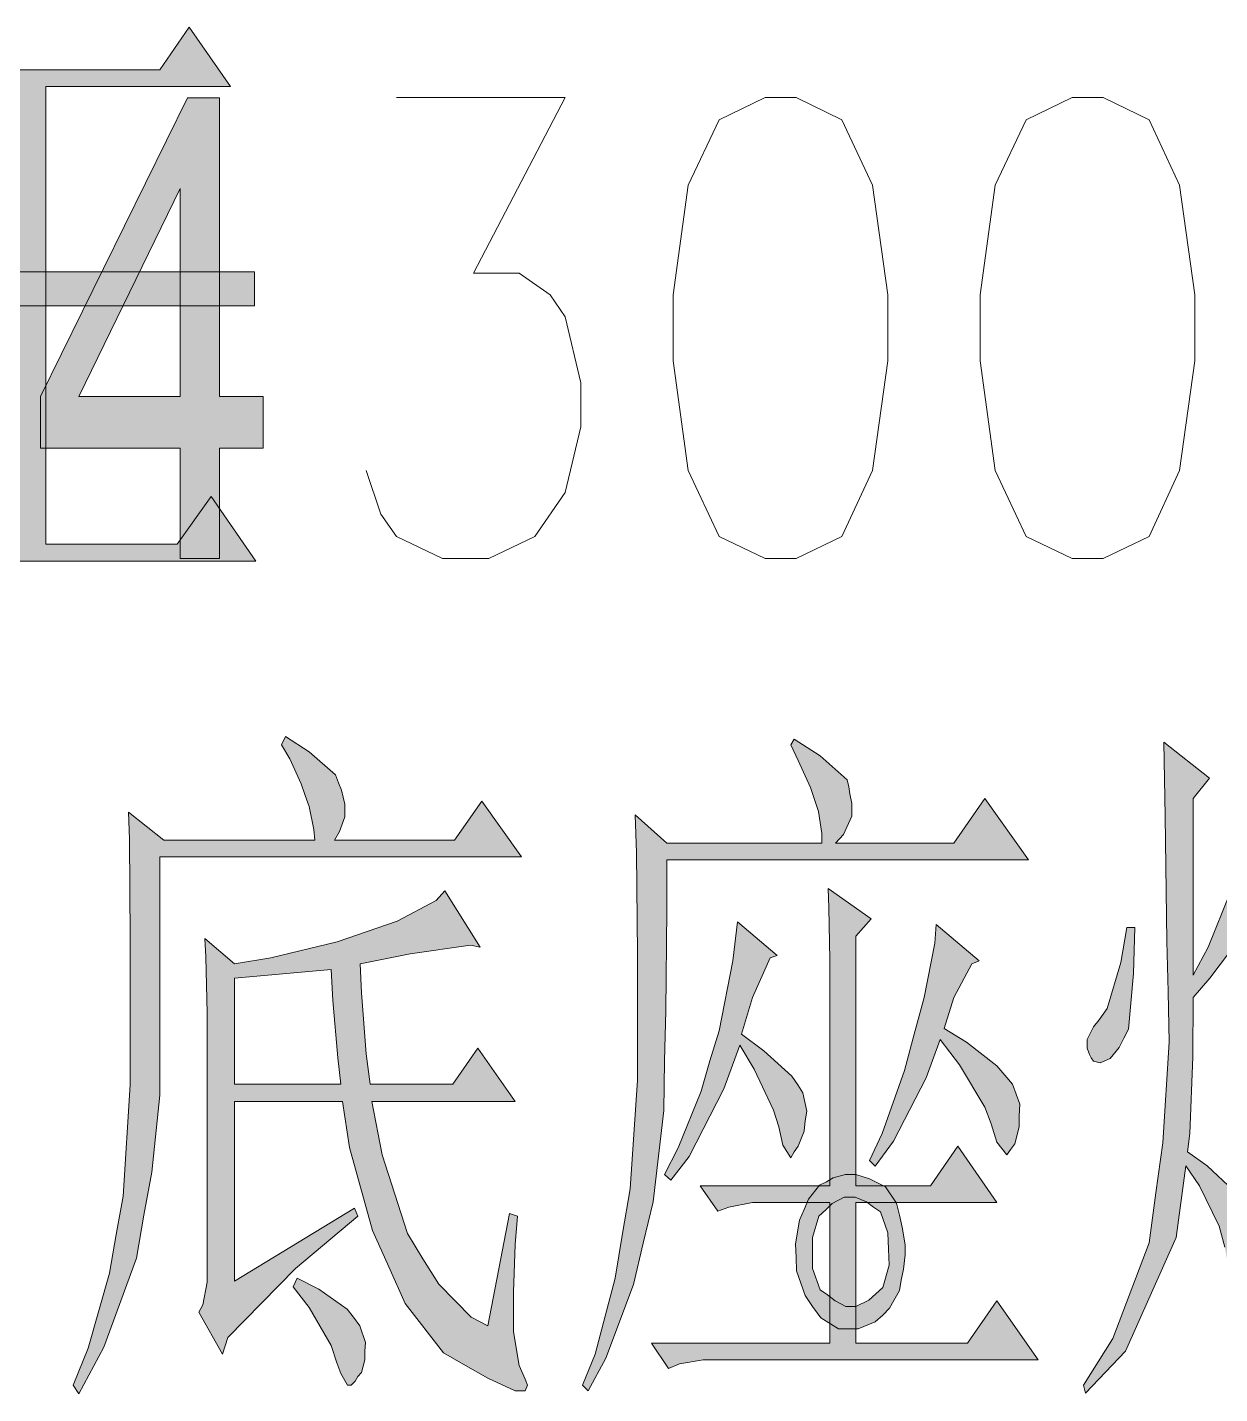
# Model space of a CAD drawing. Header units: millimetres. Extents: x 0 to 414, y 0 to 292.
# Drawn here: x 111.24 to 118.57, y 111.2 to 119.59 of the extents above; entities that cross this region are included whole.
import ezdxf

# ---------------------------------------------------------------- set-up
doc = ezdxf.new("R2010")
doc.units = ezdxf.units.MM

msp = doc.modelspace()

# ---------------------------------------------------------------- hatches: boundary and pattern name
h = msp.add_hatch(color=0)
h.dxf.hatch_style = 2
h.paths.add_polyline_path([(110.052556, 119.330611), (112.059861, 119.330611), (112.239778, 119.591667), (112.493778, 119.228306), (111.357833, 119.228306), (111.357833, 116.416667), (112.165694, 116.416667), (112.373833, 116.709472), (112.649, 116.310833), (110.281861, 116.310833), (110.20425, 116.310833), (110.059611, 116.286139), (109.992583, 116.261444), (109.883222, 116.416667), (111.177917, 116.416667), (111.177917, 119.228306), (110.451194, 119.228306), (110.373583, 119.228306), (110.228944, 119.203611), (110.161917, 119.175389)])
h = msp.add_hatch(color=0)
h.paths.add_polyline_path([(112.183333, 116.328472), (112.183333, 117.005806), (111.326083, 117.005806), (111.326083, 117.323306), (112.229194, 119.15775), (112.42675, 119.15775), (112.42675, 117.323306), (112.694861, 117.323306), (112.694861, 117.005806), (112.42675, 117.005806), (112.42675, 116.328472)])
h.paths.add_polyline_path([(112.183333, 117.323306), (112.183333, 118.600361), (111.562444, 117.323306)])
h = msp.add_hatch(color=0)
h.dxf.hatch_style = 2
h.paths.add_polyline_path([(110.348889, 118.088833), (112.641944, 118.088833), (112.641944, 117.880694), (110.348889, 117.880694)])
h = msp.add_hatch(color=0)
h.dxf.hatch_style = 2
h.paths.add_polyline_path([(111.865833, 114.769194), (112.084556, 114.596333), (113.012361, 114.596333), (113.005306, 114.663361), (112.977083, 114.804472), (112.952389, 114.8715), (112.927694, 114.942056), (112.857139, 115.097278), (112.80775, 115.181944), (112.832444, 115.234861), (112.977083, 115.139611), (113.139361, 114.9985), (113.157, 114.949111), (113.174639, 114.90325), (113.195806, 114.818583), (113.195806, 114.786833), (113.195806, 114.740972), (113.164056, 114.64925), (113.132306, 114.596333), (113.869611, 114.596333), (114.038944, 114.836222), (114.282361, 114.494028), (112.059861, 114.494028), (112.059861, 114.07775), (112.059861, 113.453333), (112.059861, 113.241667), (112.059861, 113.03), (112.010472, 112.557278), (111.961083, 112.292694), (111.915222, 112.028111), (111.714139, 111.481306), (111.562444, 111.195556), (111.527167, 111.248472), (111.618889, 111.47425), (111.749417, 111.936389), (111.79175, 112.17275), (111.834083, 112.409111), (111.876417, 113.0935), (111.876417, 113.545056), (111.876417, 113.993083), (111.872889, 114.603389)])
h = msp.add_hatch(color=0)
h.dxf.hatch_style = 2
h.paths.add_polyline_path([(114.656306, 111.248472), (114.733917, 111.438972), (114.857389, 111.904639), (114.90325, 112.179806), (114.949111, 112.454972), (114.994972, 113.121722), (114.994972, 113.509778), (114.994972, 113.897833), (114.987917, 114.518722), (114.980861, 114.751556), (115.174889, 114.578694), (116.127389, 114.578694), (116.127389, 114.638667), (116.106222, 114.772722), (116.081528, 114.846806), (116.056833, 114.920889), (115.98275, 115.086694), (115.936889, 115.181944), (115.958056, 115.217222), (116.116806, 115.114917), (116.282611, 114.96675), (116.293194, 114.924417), (116.30025, 114.882083), (116.310833, 114.822111), (116.310833, 114.804472), (116.310833, 114.7445), (116.261444, 114.631611), (116.212056, 114.578694), (116.938778, 114.578694), (117.129278, 114.853861), (117.397389, 114.476389), (115.174889, 114.476389), (115.174889, 114.165944), (115.167833, 113.548583), (115.160778, 113.241667), (115.15725, 112.93475), (115.090222, 112.373833), (115.03025, 112.119833), (114.970278, 111.865833), (114.800944, 111.414278), (114.691583, 111.213194)])
h = msp.add_hatch(color=0)
h.dxf.hatch_style = 2
h.paths.add_polyline_path([(118.229944, 115.199583), (118.508639, 114.977333), (118.409861, 114.853861), (118.409861, 113.767306), (118.501583, 113.940167), (118.639167, 114.278833), (118.688556, 114.441111), (118.893167, 114.201222), (118.783806, 114.130667), (118.702667, 114.000139), (118.512167, 113.749667), (118.409861, 113.629722), (118.406333, 113.266361), (118.388694, 112.793639), (118.374583, 112.68075), (118.494528, 112.596083), (118.656806, 112.444389), (118.695611, 112.380889), (118.734417, 112.313861), (118.773222, 112.197444), (118.773222, 112.148056), (118.773222, 112.112778), (118.755583, 112.035167), (118.737944, 111.992833), (118.720306, 111.946972), (118.695611, 111.904639), (118.663861, 111.904639), (118.621528, 111.999889), (118.603889, 112.095139), (118.568611, 112.225667), (118.448667, 112.472611), (118.364, 112.596083), (118.304028, 112.155111), (117.993583, 111.456611), (117.746639, 111.199083), (117.736056, 111.248472), (117.915972, 111.534222), (118.138222, 112.123361), (118.180556, 112.430278), (118.222889, 112.737194), (118.261694, 113.354556), (118.254639, 113.665), (118.247583, 113.975444), (118.237, 114.7445)])
h = msp.add_hatch(color=0)
h.paths.add_polyline_path([(112.349139, 113.301639), (112.349139, 113.534472), (112.342083, 113.880194), (112.335028, 113.993083), (112.518472, 113.837861), (112.740722, 113.873139), (113.149944, 113.971917), (113.333389, 114.035417), (113.516833, 114.098917), (113.756722, 114.225917), (113.809639, 114.285889), (114.028361, 113.940167), (113.968389, 113.95075), (113.597972, 113.897833), (113.291056, 113.837861), (113.298111, 113.657944), (113.326333, 113.284), (113.351028, 113.097028), (113.859028, 113.097028), (114.01425, 113.319278), (114.243556, 112.991194), (113.361611, 112.991194), (113.425111, 112.663111), (113.580333, 112.179806), (113.675583, 112.024583), (113.774361, 111.869361), (113.971917, 111.66475), (114.074222, 111.611833), (114.208278, 112.303278), (114.257667, 112.285639), (114.243556, 112.112778), (114.232972, 111.819972), (114.232972, 111.6965), (114.232972, 111.576556), (114.26825, 111.368417), (114.303528, 111.28375), (114.317639, 111.248472), (114.303528, 111.213194), (114.282361, 111.213194), (114.243556, 111.213194), (114.074222, 111.290806), (113.936639, 111.368417), (113.802583, 111.446028), (113.566222, 111.749417), (113.467444, 111.975194), (113.365139, 112.197444), (113.224028, 112.708972), (113.181694, 112.991194), (112.518472, 112.991194), (112.518472, 111.887), (113.255778, 112.335028), (113.276944, 112.285639), (112.892417, 111.964611), (112.476139, 111.541278), (112.444389, 111.438972), (112.29975, 111.6965), (112.324444, 111.742361), (112.349139, 111.879944), (112.349139, 111.975194)])
h.paths.add_polyline_path([(112.518472, 113.749667), (112.518472, 113.097028), (113.171111, 113.097028), (113.153472, 113.259306), (113.121722, 113.612083), (113.111139, 113.802583)])
h = msp.add_hatch(color=0)
h.dxf.hatch_style = 2
h.paths.add_polyline_path([(116.176778, 112.472611), (116.176778, 113.661472), (116.176778, 113.862556), (116.169722, 114.180056), (116.166194, 114.3), (116.430778, 114.113028), (116.335528, 114.007194), (116.335528, 112.472611), (116.794139, 112.472611), (116.963472, 112.716028), (117.203361, 112.370306), (116.335528, 112.370306), (116.335528, 111.506), (117.023444, 111.506), (117.203361, 111.767056), (117.457361, 111.403694), (115.47475, 111.403694), (115.397139, 111.403694), (115.2525, 111.379), (115.185472, 111.350778), (115.079639, 111.506), (116.176778, 111.506), (116.176778, 112.370306), (115.778139, 112.370306), (115.700528, 112.370306), (115.555889, 112.342083), (115.488861, 112.317389), (115.3795, 112.472611)])
h = msp.add_hatch(color=0)
h.dxf.hatch_style = 2
h.paths.add_polyline_path([(115.608806, 114.095389), (115.852222, 113.88725), (115.809889, 113.873139), (115.700528, 113.629722), (115.6335, 113.403944), (115.771083, 113.301639), (115.943944, 113.146417), (115.979222, 113.0935), (116.010972, 113.044111), (116.035667, 112.931222), (116.025083, 112.87125), (116.018028, 112.80775), (115.98275, 112.716028), (115.958056, 112.68075), (115.936889, 112.645472), (115.8875, 112.723083), (115.862806, 112.835972), (115.831056, 112.938278), (115.711111, 113.18875), (115.622917, 113.336917), (115.524139, 113.068806), (115.312472, 112.652528), (115.199583, 112.507889), (115.160778, 112.543167), (115.245444, 112.705444), (115.386556, 113.054694), (115.439472, 113.241667), (115.495917, 113.425111), (115.580583, 113.8555)])
h = msp.add_hatch(color=0)
h.dxf.hatch_style = 2
h.paths.add_polyline_path([(116.829417, 114.07775), (117.094, 113.8555), (117.048139, 113.837861), (116.938778, 113.629722), (116.878806, 113.439222), (117.016389, 113.354556), (117.203361, 113.209917), (117.25275, 113.153472), (117.298611, 113.097028), (117.344472, 112.973556), (117.340944, 112.903), (117.340944, 112.835972), (117.312722, 112.730139), (117.288028, 112.698389), (117.263333, 112.663111), (117.203361, 112.740722), (117.168083, 112.853611), (117.129278, 112.955917), (116.974056, 113.216972), (116.854111, 113.372194), (116.769444, 113.135833), (116.568361, 112.747778), (116.455472, 112.592556), (116.420194, 112.627833), (116.497806, 112.793639), (116.635389, 113.181694), (116.695361, 113.403944), (116.755333, 113.629722), (116.822361, 113.964861)])
h = msp.add_hatch(color=0)
h.dxf.hatch_style = 2
h.paths.add_polyline_path([(118.050028, 114.060111), (118.042972, 113.777889), (118.011222, 113.435694), (117.983, 113.37925), (117.954778, 113.322806), (117.898333, 113.255778), (117.866583, 113.241667), (117.838361, 113.227556), (117.796028, 113.238139), (117.781917, 113.259306), (117.771333, 113.280472), (117.757222, 113.319278), (117.757222, 113.336917), (117.757222, 113.372194), (117.796028, 113.449806), (117.831306, 113.492139), (117.880694, 113.562694), (117.965361, 113.844917), (118.000639, 114.060111)])
h = msp.add_hatch(color=0)
h.paths.add_polyline_path([(116.469583, 112.49025), (116.518972, 112.465556), (116.586, 112.366778), (116.603639, 112.292694), (116.621278, 112.218611), (116.638917, 112.10925), (116.638917, 112.0775), (116.638917, 112.049278), (116.628333, 111.961083), (116.614222, 111.894056), (116.603639, 111.830556), (116.543667, 111.721194), (116.501333, 111.678861), (116.455472, 111.636528), (116.349639, 111.594194), (116.289667, 111.594194), (116.229694, 111.594194), (116.120333, 111.661222), (116.070944, 111.731778), (116.025083, 111.798806), (115.972167, 111.9505), (115.968639, 112.031639), (115.965111, 112.116306), (115.989806, 112.260944), (116.018028, 112.327972), (116.04625, 112.391472), (116.113278, 112.476139), (116.155611, 112.497306), (116.197944, 112.522), (116.272028, 112.543167), (116.30025, 112.543167), (116.335528, 112.543167), (116.420194, 112.514944)])
h.paths.add_polyline_path([(116.459, 111.809389), (116.501333, 111.848194), (116.540139, 111.985778), (116.536611, 112.084556), (116.533083, 112.183333), (116.487222, 112.313861), (116.444889, 112.342083), (116.402556, 112.373833), (116.332, 112.402056), (116.30025, 112.402056), (116.264972, 112.402056), (116.190889, 112.36325), (116.152083, 112.324444), (116.10975, 112.285639), (116.070944, 112.155111), (116.070944, 112.059861), (116.070944, 111.964611), (116.116806, 111.834083), (116.162667, 111.802333), (116.208528, 111.767056), (116.275556, 111.731778), (116.30025, 111.731778), (116.335528, 111.731778), (116.416667, 111.770583)])
h = msp.add_hatch(color=0)
h.dxf.hatch_style = 2
h.paths.add_polyline_path([(112.903, 111.904639), (113.037056, 111.837611), (113.209917, 111.714139), (113.248722, 111.66475), (113.287528, 111.611833), (113.322806, 111.509528), (113.319278, 111.456611), (113.319278, 111.403694), (113.298111, 111.326083), (113.276944, 111.301389), (113.259306, 111.273167), (113.234611, 111.248472), (113.213444, 111.248472), (113.171111, 111.319028), (113.146417, 111.386056), (113.111139, 111.491889), (112.977083, 111.724722), (112.878306, 111.851722)])

# ---------------------------------------------------------------- linework, layer by layer
at = {"color": 0, "lineweight": 0}
for points in [[(110.052556, 119.330611), (112.059861, 119.330611), (112.239778, 119.591667), (112.493778, 119.228306), (111.357833, 119.228306), (111.357833, 116.416667), (112.165694, 116.416667), (112.373833, 116.709472), (112.649, 116.310833), (110.281861, 116.310833), (110.20425, 116.310833), (110.059611, 116.286139), (109.992583, 116.261444), (109.883222, 116.416667), (111.177917, 116.416667), (111.177917, 119.228306), (110.451194, 119.228306), (110.373583, 119.228306), (110.228944, 119.203611), (110.161917, 119.175389)], [(112.183333, 116.328472), (112.183333, 117.005806), (111.326083, 117.005806), (111.326083, 117.323306), (112.229194, 119.15775), (112.42675, 119.15775), (112.42675, 117.323306), (112.694861, 117.323306), (112.694861, 117.005806), (112.42675, 117.005806), (112.42675, 116.328472)], [(115.778139, 119.161278), (115.495917, 119.023694), (115.305417, 118.621528), (115.213694, 117.947722), (115.213694, 117.542028), (115.305417, 116.868222), (115.495917, 116.462528), (115.778139, 116.328472), (115.968639, 116.328472), (116.250861, 116.462528), (116.437833, 116.868222), (116.533083, 117.542028), (116.533083, 117.947722), (116.437833, 118.621528), (116.250861, 119.023694), (115.968639, 119.161278)], [(117.6655, 119.161278), (117.383278, 119.023694), (117.192778, 118.621528), (117.101056, 117.947722), (117.101056, 117.542028), (117.192778, 116.868222), (117.383278, 116.462528), (117.6655, 116.328472), (117.856, 116.328472), (118.138222, 116.462528), (118.325194, 116.868222), (118.420444, 117.542028), (118.420444, 117.947722), (118.325194, 118.621528), (118.138222, 119.023694), (117.856, 119.161278)], [(112.183333, 117.323306), (112.183333, 118.600361), (111.562444, 117.323306)], [(110.348889, 118.088833), (112.641944, 118.088833), (112.641944, 117.880694), (110.348889, 117.880694)], [(111.865833, 114.769194), (112.084556, 114.596333), (113.012361, 114.596333), (113.005306, 114.663361), (112.977083, 114.804472), (112.952389, 114.8715), (112.927694, 114.942056), (112.857139, 115.097278), (112.80775, 115.181944), (112.832444, 115.234861), (112.977083, 115.139611), (113.139361, 114.9985), (113.157, 114.949111), (113.174639, 114.90325), (113.195806, 114.818583), (113.195806, 114.786833), (113.195806, 114.740972), (113.164056, 114.64925), (113.132306, 114.596333), (113.869611, 114.596333), (114.038944, 114.836222), (114.282361, 114.494028), (112.059861, 114.494028), (112.059861, 114.07775), (112.059861, 113.453333), (112.059861, 113.241667), (112.059861, 113.03), (112.010472, 112.557278), (111.961083, 112.292694), (111.915222, 112.028111), (111.714139, 111.481306), (111.562444, 111.195556), (111.527167, 111.248472), (111.618889, 111.47425), (111.749417, 111.936389), (111.79175, 112.17275), (111.834083, 112.409111), (111.876417, 113.0935), (111.876417, 113.545056), (111.876417, 113.993083), (111.872889, 114.603389)], [(114.656306, 111.248472), (114.733917, 111.438972), (114.857389, 111.904639), (114.90325, 112.179806), (114.949111, 112.454972), (114.994972, 113.121722), (114.994972, 113.509778), (114.994972, 113.897833), (114.987917, 114.518722), (114.980861, 114.751556), (115.174889, 114.578694), (116.127389, 114.578694), (116.127389, 114.638667), (116.106222, 114.772722), (116.081528, 114.846806), (116.056833, 114.920889), (115.98275, 115.086694), (115.936889, 115.181944), (115.958056, 115.217222), (116.116806, 115.114917), (116.282611, 114.96675), (116.293194, 114.924417), (116.30025, 114.882083), (116.310833, 114.822111), (116.310833, 114.804472), (116.310833, 114.7445), (116.261444, 114.631611), (116.212056, 114.578694), (116.938778, 114.578694), (117.129278, 114.853861), (117.397389, 114.476389), (115.174889, 114.476389), (115.174889, 114.165944), (115.167833, 113.548583), (115.160778, 113.241667), (115.15725, 112.93475), (115.090222, 112.373833), (115.03025, 112.119833), (114.970278, 111.865833), (114.800944, 111.414278), (114.691583, 111.213194)], [(112.349139, 113.301639), (112.349139, 113.534472), (112.342083, 113.880194), (112.335028, 113.993083), (112.518472, 113.837861), (112.740722, 113.873139), (113.149944, 113.971917), (113.333389, 114.035417), (113.516833, 114.098917), (113.756722, 114.225917), (113.809639, 114.285889), (114.028361, 113.940167), (113.968389, 113.95075), (113.597972, 113.897833), (113.291056, 113.837861), (113.298111, 113.657944), (113.326333, 113.284), (113.351028, 113.097028), (113.859028, 113.097028), (114.01425, 113.319278), (114.243556, 112.991194), (113.361611, 112.991194), (113.425111, 112.663111), (113.580333, 112.179806), (113.675583, 112.024583), (113.774361, 111.869361), (113.971917, 111.66475), (114.074222, 111.611833), (114.208278, 112.303278), (114.257667, 112.285639), (114.243556, 112.112778), (114.232972, 111.819972), (114.232972, 111.6965), (114.232972, 111.576556), (114.26825, 111.368417), (114.303528, 111.28375), (114.317639, 111.248472), (114.303528, 111.213194), (114.282361, 111.213194), (114.243556, 111.213194), (114.074222, 111.290806), (113.936639, 111.368417), (113.802583, 111.446028), (113.566222, 111.749417), (113.467444, 111.975194), (113.365139, 112.197444), (113.224028, 112.708972), (113.181694, 112.991194), (112.518472, 112.991194), (112.518472, 111.887), (113.255778, 112.335028), (113.276944, 112.285639), (112.892417, 111.964611), (112.476139, 111.541278), (112.444389, 111.438972), (112.29975, 111.6965), (112.324444, 111.742361), (112.349139, 111.879944), (112.349139, 111.975194)], [(116.176778, 112.472611), (116.176778, 113.661472), (116.176778, 113.862556), (116.169722, 114.180056), (116.166194, 114.3), (116.430778, 114.113028), (116.335528, 114.007194), (116.335528, 112.472611), (116.794139, 112.472611), (116.963472, 112.716028), (117.203361, 112.370306), (116.335528, 112.370306), (116.335528, 111.506), (117.023444, 111.506), (117.203361, 111.767056), (117.457361, 111.403694), (115.47475, 111.403694), (115.397139, 111.403694), (115.2525, 111.379), (115.185472, 111.350778), (115.079639, 111.506), (116.176778, 111.506), (116.176778, 112.370306), (115.778139, 112.370306), (115.700528, 112.370306), (115.555889, 112.342083), (115.488861, 112.317389), (115.3795, 112.472611)], [(115.608806, 114.095389), (115.852222, 113.88725), (115.809889, 113.873139), (115.700528, 113.629722), (115.6335, 113.403944), (115.771083, 113.301639), (115.943944, 113.146417), (115.979222, 113.0935), (116.010972, 113.044111), (116.035667, 112.931222), (116.025083, 112.87125), (116.018028, 112.80775), (115.98275, 112.716028), (115.958056, 112.68075), (115.936889, 112.645472), (115.8875, 112.723083), (115.862806, 112.835972), (115.831056, 112.938278), (115.711111, 113.18875), (115.622917, 113.336917), (115.524139, 113.068806), (115.312472, 112.652528), (115.199583, 112.507889), (115.160778, 112.543167), (115.245444, 112.705444), (115.386556, 113.054694), (115.439472, 113.241667), (115.495917, 113.425111), (115.580583, 113.8555)], [(116.829417, 114.07775), (117.094, 113.8555), (117.048139, 113.837861), (116.938778, 113.629722), (116.878806, 113.439222), (117.016389, 113.354556), (117.203361, 113.209917), (117.25275, 113.153472), (117.298611, 113.097028), (117.344472, 112.973556), (117.340944, 112.903), (117.340944, 112.835972), (117.312722, 112.730139), (117.288028, 112.698389), (117.263333, 112.663111), (117.203361, 112.740722), (117.168083, 112.853611), (117.129278, 112.955917), (116.974056, 113.216972), (116.854111, 113.372194), (116.769444, 113.135833), (116.568361, 112.747778), (116.455472, 112.592556), (116.420194, 112.627833), (116.497806, 112.793639), (116.635389, 113.181694), (116.695361, 113.403944), (116.755333, 113.629722), (116.822361, 113.964861)], [(118.050028, 114.060111), (118.042972, 113.777889), (118.011222, 113.435694), (117.983, 113.37925), (117.954778, 113.322806), (117.898333, 113.255778), (117.866583, 113.241667), (117.838361, 113.227556), (117.796028, 113.238139), (117.781917, 113.259306), (117.771333, 113.280472), (117.757222, 113.319278), (117.757222, 113.336917), (117.757222, 113.372194), (117.796028, 113.449806), (117.831306, 113.492139), (117.880694, 113.562694), (117.965361, 113.844917), (118.000639, 114.060111)], [(112.518472, 113.749667), (112.518472, 113.097028), (113.171111, 113.097028), (113.153472, 113.259306), (113.121722, 113.612083), (113.111139, 113.802583)], [(116.469583, 112.49025), (116.518972, 112.465556), (116.586, 112.366778), (116.603639, 112.292694), (116.621278, 112.218611), (116.638917, 112.10925), (116.638917, 112.0775), (116.638917, 112.049278), (116.628333, 111.961083), (116.614222, 111.894056), (116.603639, 111.830556), (116.543667, 111.721194), (116.501333, 111.678861), (116.455472, 111.636528), (116.349639, 111.594194), (116.289667, 111.594194), (116.229694, 111.594194), (116.120333, 111.661222), (116.070944, 111.731778), (116.025083, 111.798806), (115.972167, 111.9505), (115.968639, 112.031639), (115.965111, 112.116306), (115.989806, 112.260944), (116.018028, 112.327972), (116.04625, 112.391472), (116.113278, 112.476139), (116.155611, 112.497306), (116.197944, 112.522), (116.272028, 112.543167), (116.30025, 112.543167), (116.335528, 112.543167), (116.420194, 112.514944)], [(116.459, 111.809389), (116.501333, 111.848194), (116.540139, 111.985778), (116.536611, 112.084556), (116.533083, 112.183333), (116.487222, 112.313861), (116.444889, 112.342083), (116.402556, 112.373833), (116.332, 112.402056), (116.30025, 112.402056), (116.264972, 112.402056), (116.190889, 112.36325), (116.152083, 112.324444), (116.10975, 112.285639), (116.070944, 112.155111), (116.070944, 112.059861), (116.070944, 111.964611), (116.116806, 111.834083), (116.162667, 111.802333), (116.208528, 111.767056), (116.275556, 111.731778), (116.30025, 111.731778), (116.335528, 111.731778), (116.416667, 111.770583)], [(112.903, 111.904639), (113.037056, 111.837611), (113.209917, 111.714139), (113.248722, 111.66475), (113.287528, 111.611833), (113.322806, 111.509528), (113.319278, 111.456611), (113.319278, 111.403694), (113.298111, 111.326083), (113.276944, 111.301389), (113.259306, 111.273167), (113.234611, 111.248472), (113.213444, 111.248472), (113.171111, 111.319028), (113.146417, 111.386056), (113.111139, 111.491889), (112.977083, 111.724722), (112.878306, 111.851722)]]:
    msp.add_lwpolyline(points, close=True, dxfattribs=at)
for points in [[(113.513306, 119.161278), (114.550472, 119.161278), (113.986028, 118.081778), (114.26825, 118.081778), (114.45875, 117.947722), (114.550472, 117.813667), (114.645722, 117.407972), (114.645722, 117.136333), (114.550472, 116.734167), (114.3635, 116.462528), (114.081278, 116.328472), (113.795528, 116.328472), (113.513306, 116.462528), (113.418056, 116.600111), (113.326333, 116.868222)], [(118.603889, 112.095139), (118.568611, 112.225667), (118.448667, 112.472611), (118.364, 112.596083), (118.304028, 112.155111), (117.993583, 111.456611), (117.746639, 111.199083), (117.736056, 111.248472), (117.915972, 111.534222), (118.138222, 112.123361), (118.180556, 112.430278), (118.222889, 112.737194), (118.261694, 113.354556), (118.254639, 113.665), (118.247583, 113.975444), (118.237, 114.7445), (118.229944, 115.199583), (118.508639, 114.977333), (118.409861, 114.853861), (118.409861, 113.767306), (118.501583, 113.940167), (118.639167, 114.278833)], [(118.702667, 114.000139), (118.512167, 113.749667), (118.409861, 113.629722), (118.406333, 113.266361), (118.388694, 112.793639), (118.374583, 112.68075), (118.494528, 112.596083), (118.656806, 112.444389)]]:
    msp.add_lwpolyline(points, dxfattribs=at)

doc.saveas('drawing.dxf')
